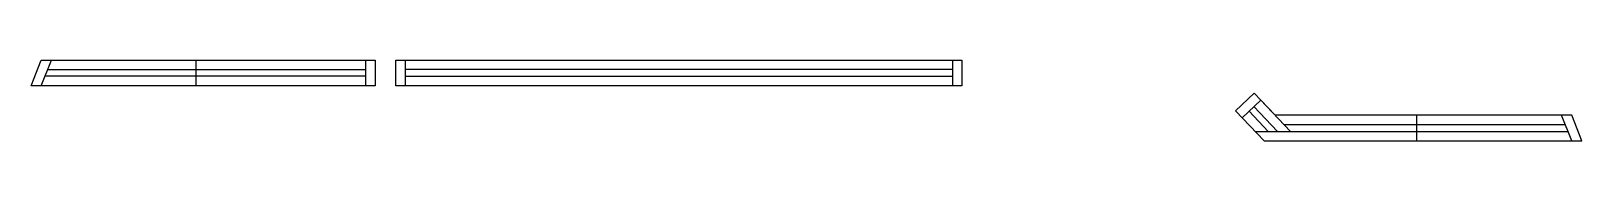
# Model space of a CAD drawing. Header units: metres. Extents: x 3432 to 4578, y 164 to 224.
import ezdxf

# ---------------------------------------------------------------- set-up
doc = ezdxf.new("R2010")
doc.units = ezdxf.units.M
doc.layers.add('Painéis', color=7, linetype='Continuous')
doc.layers.add('SARR_2.2x7', color=7, linetype='Continuous')

msp = doc.modelspace()

# ---------------------------------------------------------------- linework, layer by layer
at = {"layer": 'Painéis', "color": 7, "lineweight": 25}
for p, q in [((3554.5, 205), (3554.5, 224)), ((4455.7, 164.1), (4455.7, 183.1))]:
    msp.add_line(p, q, dxfattribs=at)
for points in [[(3432.5, 205), (3440, 224), (3686.5, 224), (3686.5, 205), (3432.5, 205)], [(3945.8, 205), (3701.8, 205), (3701.8, 224), (3945.8, 224)], [(3945.8, 224), (4119.8, 224), (4119.8, 205), (3945.8, 205)], [(4321.9, 186.4), (4343, 164.1), (4577.6, 164.1), (4570.1, 183.1), (4351.2, 183.1), (4335.7, 199.5), (4321.9, 186.4)]]:
    msp.add_lwpolyline(points, dxfattribs=at)
at = {"layer": 'SARR_2.2x7', "color": 7, "lineweight": 25}
for p, q in [((3440, 205), (3447.6, 224)), ((3679.5, 224), (3679.5, 205)), ((3708.8, 224), (3708.8, 205)), ((4112.8, 224), (4112.8, 205)), ((3679.5, 212), (3442.8, 212)), ((3444.8, 217), (3679.5, 217)), ((3945.8, 217), (3708.8, 217)), ((3708.8, 212), (3945.8, 212)), ((4112.8, 217), (3945.8, 217)), ((3945.8, 212), (4112.8, 212)), ((4340.5, 194.4), (4326.7, 181.3)), ((4331.8, 186.1), (4346, 171.1)), ((4352.9, 171.1), (4335.4, 189.6)), ((4362.5, 171.1), (4340.3, 194.6)), ((4455.7, 176.1), (4357.8, 176.1)), ((4565.3, 176.1), (4455.7, 176.1)), ((4570.1, 164.1), (4562.5, 183.1)), ((4336.4, 171.1), (4455.7, 171.1)), ((4455.7, 171.1), (4567.3, 171.1))]:
    msp.add_line(p, q, dxfattribs=at)

doc.saveas('drawing.dxf')
